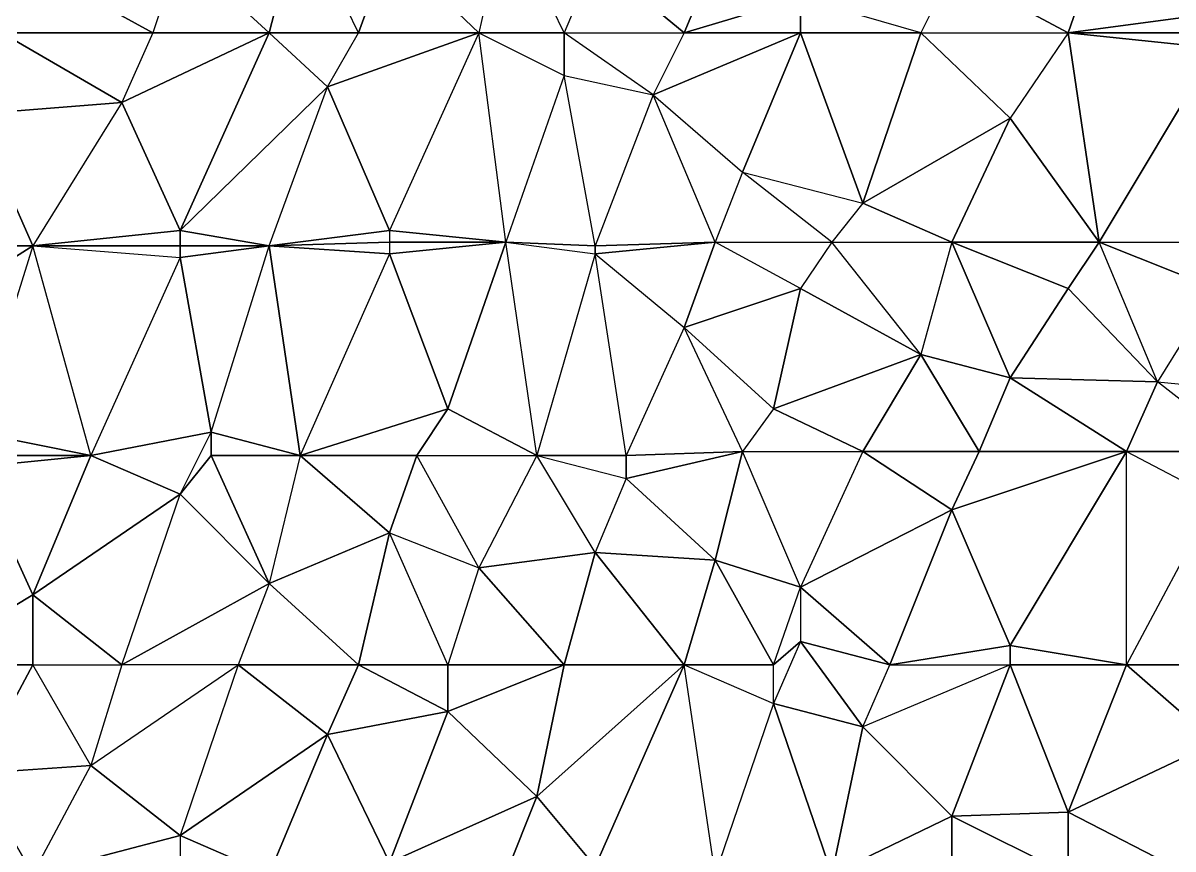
# Model space of a CAD drawing. Header units: metres. Extents: x 121.06818 to 121.07159, y 3.17836 to 3.18313.
# Drawn here: x 121.0706685 to 121.070965, y 3.1810825 to 3.1812955 of the extents above; entities that cross this region are included whole.
import ezdxf

# ---------------------------------------------------------------- set-up
doc = ezdxf.new("R2010")
doc.units = ezdxf.units.M

msp = doc.modelspace()

# ---------------------------------------------------------------- linework, layer by layer
at = {"layer": 'DELAUNEY15628', "color": 252}
msp.add_3dface([(121.070709, 3.181076, 0.01035), (121.070732, 3.181076, 0.01036), (121.070709, 3.181086, 0.01035)], dxfattribs=at)
at = {"layer": 'DELAUNEY15661', "color": 252}
msp.add_3dface([(121.070877, 3.181076, 0.01041), (121.070908, 3.181076, 0.01042), (121.070908, 3.181091, 0.01042)], dxfattribs=at)
at = {"layer": 'DELAUNEY15662', "color": 252}
msp.add_3dface([(121.070908, 3.181076, 0.01042), (121.070938, 3.181076, 0.01043), (121.070908, 3.181091, 0.01042)], dxfattribs=at)
at = {"layer": 'DELAUNEY15677', "color": 252}
msp.add_3dface([(121.070641, 3.181076, 0.01033), (121.070671, 3.181076, 0.01034), (121.070656, 3.181102, 0.01033)], dxfattribs=at)
at = {"layer": 'DELAUNEY15678', "color": 252}
msp.add_3dface([(121.070709, 3.181076, 0.01035), (121.070671, 3.181076, 0.01034), (121.070709, 3.181086, 0.01035)], dxfattribs=at)
at = {"layer": 'DELAUNEY15688', "color": 252}
msp.add_3dface([(121.070938, 3.181076, 0.01043), (121.070969, 3.181076, 0.01044), (121.070938, 3.181092, 0.01043)], dxfattribs=at)
at = {"layer": 'DELAUNEY15715', "color": 252}
msp.add_3dface([(121.070732, 3.181076, 0.01036), (121.070763, 3.181079, 0.01037), (121.070747, 3.181112, 0.01036)], dxfattribs=at)
at = {"layer": 'DELAUNEY15717', "color": 252}
msp.add_3dface([(121.070793, 3.181076, 0.01038), (121.070816, 3.181078, 0.01039), (121.070801, 3.181096, 0.01038)], dxfattribs=at)
at = {"layer": 'DELAUNEY15734', "color": 252}
msp.add_3dface([(121.070709, 3.181086, 0.01035), (121.070671, 3.181076, 0.01034), (121.070686, 3.181104, 0.01034)], dxfattribs=at)
at = {"layer": 'DELAUNEY15735', "color": 252}
msp.add_3dface([(121.070763, 3.181079, 0.01037), (121.070793, 3.181076, 0.01038), (121.070801, 3.181096, 0.01038)], dxfattribs=at)
at = {"layer": 'DELAUNEY15736', "color": 252}
msp.add_3dface([(121.070816, 3.181078, 0.01039), (121.070847, 3.181076, 0.0104), (121.070839, 3.18113, 0.01039)], dxfattribs=at)
at = {"layer": 'DELAUNEY15737', "color": 252}
msp.add_3dface([(121.070847, 3.181076, 0.0104), (121.070877, 3.181076, 0.01041), (121.070862, 3.18112, 0.0104)], dxfattribs=at)
at = {"layer": 'DELAUNEY15747', "color": 252}
msp.add_3dface([(121.070709, 3.181086, 0.01035), (121.070732, 3.181076, 0.01036), (121.070747, 3.181112, 0.01036)], dxfattribs=at)
at = {"layer": 'DELAUNEY15748', "color": 252}
msp.add_3dface([(121.070877, 3.181076, 0.01041), (121.070908, 3.181091, 0.01042), (121.070885, 3.181114, 0.01041)], dxfattribs=at)
at = {"layer": 'DELAUNEY15749', "color": 252}
msp.add_3dface([(121.070908, 3.181091, 0.01042), (121.070938, 3.181076, 0.01043), (121.070938, 3.181092, 0.01043)], dxfattribs=at)
at = {"layer": 'DELAUNEY15761', "color": 252}
msp.add_3dface([(121.070656, 3.181102, 0.01033), (121.070671, 3.181076, 0.01034), (121.070686, 3.181104, 0.01034)], dxfattribs=at)
at = {"layer": 'DELAUNEY15762', "color": 252}
msp.add_3dface([(121.070709, 3.181086, 0.01035), (121.070686, 3.181104, 0.01034), (121.070724, 3.18113, 0.01035)], dxfattribs=at)
at = {"layer": 'DELAUNEY15763', "color": 252}
msp.add_3dface([(121.070801, 3.181096, 0.01038), (121.070816, 3.181078, 0.01039), (121.070839, 3.18113, 0.01039)], dxfattribs=at)
at = {"layer": 'DELAUNEY15764', "color": 252}
msp.add_3dface([(121.070908, 3.181091, 0.01042), (121.070938, 3.181092, 0.01043), (121.070923, 3.18113, 0.01042)], dxfattribs=at)
at = {"layer": 'DELAUNEY15774', "color": 252}
msp.add_3dface([(121.070938, 3.181092, 0.01043), (121.070969, 3.181076, 0.01044), (121.070976, 3.18111, 0.01044)], dxfattribs=at)
at = {"layer": 'DELAUNEY15787', "color": 252}
msp.add_3dface([(121.070747, 3.181112, 0.01036), (121.070763, 3.181079, 0.01037), (121.070778, 3.181118, 0.01037)], dxfattribs=at)
at = {"layer": 'DELAUNEY15788', "color": 252}
msp.add_3dface([(121.070763, 3.181079, 0.01037), (121.070801, 3.181096, 0.01038), (121.070778, 3.181118, 0.01037)], dxfattribs=at)
at = {"layer": 'DELAUNEY15795', "color": 252}
msp.add_3dface([(121.070656, 3.181102, 0.01033), (121.070686, 3.181104, 0.01034), (121.070671, 3.18113, 0.01033)], dxfattribs=at)
at = {"layer": 'DELAUNEY15796', "color": 252}
msp.add_3dface([(121.070862, 3.18112, 0.0104), (121.070847, 3.181076, 0.0104), (121.070839, 3.18113, 0.01039)], dxfattribs=at)
at = {"layer": 'DELAUNEY15797', "color": 252}
msp.add_3dface([(121.070877, 3.181076, 0.01041), (121.070885, 3.181114, 0.01041), (121.070862, 3.18112, 0.0104)], dxfattribs=at)
at = {"layer": 'DELAUNEY15798', "color": 252}
msp.add_3dface([(121.070885, 3.181114, 0.01041), (121.070908, 3.181091, 0.01042), (121.070923, 3.18113, 0.01042)], dxfattribs=at)
at = {"layer": 'DELAUNEY15803', "color": 252}
msp.add_3dface([(121.070778, 3.181118, 0.01037), (121.070801, 3.181096, 0.01038), (121.070808, 3.18113, 0.01038)], dxfattribs=at)
at = {"layer": 'DELAUNEY15804', "color": 252}
msp.add_3dface([(121.070938, 3.181092, 0.01043), (121.070976, 3.18111, 0.01044), (121.070953, 3.18113, 0.01043)], dxfattribs=at)
at = {"layer": 'DELAUNEY15810', "color": 252}
msp.add_3dface([(121.070709, 3.181086, 0.01035), (121.070747, 3.181112, 0.01036), (121.070724, 3.18113, 0.01035)], dxfattribs=at)
at = {"layer": 'DELAUNEY15811', "color": 252}
msp.add_3dface([(121.070862, 3.18112, 0.0104), (121.070885, 3.181114, 0.01041), (121.070869, 3.181136, 0.0104)], dxfattribs=at)
at = {"layer": 'DELAUNEY15822', "color": 252}
msp.add_3dface([(121.070747, 3.181112, 0.01036), (121.070778, 3.181118, 0.01037), (121.070755, 3.18113, 0.01036)], dxfattribs=at)
at = {"layer": 'DELAUNEY15839', "color": 252}
msp.add_3dface([(121.070801, 3.181096, 0.01038), (121.070839, 3.18113, 0.01039), (121.070808, 3.18113, 0.01038)], dxfattribs=at)
at = {"layer": 'DELAUNEY15840', "color": 252}
msp.add_3dface([(121.070839, 3.18113, 0.01039), (121.070862, 3.18112, 0.0104), (121.070862, 3.18113, 0.0104)], dxfattribs=at)
at = {"layer": 'DELAUNEY15851', "color": 252}
msp.add_3dface([(121.070724, 3.18113, 0.01035), (121.070747, 3.181112, 0.01036), (121.070755, 3.18113, 0.01036)], dxfattribs=at)
at = {"layer": 'DELAUNEY15856', "color": 252}
msp.add_3dface([(121.070641, 3.18113, 0.01032), (121.070656, 3.181102, 0.01033), (121.070671, 3.18113, 0.01033)], dxfattribs=at)
at = {"layer": 'DELAUNEY15857', "color": 252}
msp.add_3dface([(121.070923, 3.18113, 0.01042), (121.070938, 3.181092, 0.01043), (121.070953, 3.18113, 0.01043)], dxfattribs=at)
at = {"layer": 'DELAUNEY15858', "color": 252}
msp.add_3dface([(121.070953, 3.18113, 0.01043), (121.070976, 3.18111, 0.01044), (121.070984, 3.18113, 0.01044)], dxfattribs=at)
at = {"layer": 'DELAUNEY15871', "color": 252}
msp.add_3dface([(121.070694, 3.18113, 0.01034), (121.070686, 3.181104, 0.01034), (121.070724, 3.18113, 0.01035)], dxfattribs=at)
at = {"layer": 'DELAUNEY15872', "color": 252}
msp.add_3dface([(121.070694, 3.18113, 0.01034), (121.070686, 3.181104, 0.01034), (121.070671, 3.18113, 0.01033)], dxfattribs=at)
at = {"layer": 'DELAUNEY15873', "color": 252}
msp.add_3dface([(121.070808, 3.18113, 0.01038), (121.070839, 3.18113, 0.01039), (121.070816, 3.181159, 0.01038)], dxfattribs=at)
at = {"layer": 'DELAUNEY15885', "color": 252}
msp.add_3dface([(121.070724, 3.18113, 0.01035), (121.070694, 3.18113, 0.01034), (121.070732, 3.181151, 0.01035)], dxfattribs=at)
at = {"layer": 'DELAUNEY15886', "color": 252}
msp.add_3dface([(121.070885, 3.181114, 0.01041), (121.070892, 3.18113, 0.01041), (121.070923, 3.18113, 0.01042)], dxfattribs=at)
at = {"layer": 'DELAUNEY15887', "color": 252}
msp.add_3dface([(121.070885, 3.181114, 0.01041), (121.070892, 3.18113, 0.01041), (121.070869, 3.181136, 0.0104)], dxfattribs=at)
at = {"layer": 'DELAUNEY15897', "color": 252}
msp.add_3dface([(121.070778, 3.181118, 0.01037), (121.070808, 3.18113, 0.01038), (121.070778, 3.18113, 0.01037)], dxfattribs=at)
at = {"layer": 'DELAUNEY15898', "color": 252}
msp.add_3dface([(121.070892, 3.18113, 0.01041), (121.070923, 3.18113, 0.01042), (121.070923, 3.181135, 0.01042)], dxfattribs=at)
at = {"layer": 'DELAUNEY15899', "color": 252}
msp.add_3dface([(121.070923, 3.18113, 0.01042), (121.070953, 3.18113, 0.01043), (121.070923, 3.181135, 0.01042)], dxfattribs=at)
at = {"layer": 'DELAUNEY15910', "color": 252}
msp.add_3dface([(121.070755, 3.18113, 0.01036), (121.070778, 3.181118, 0.01037), (121.070778, 3.18113, 0.01037)], dxfattribs=at)
at = {"layer": 'DELAUNEY15917', "color": 252}
msp.add_3dface([(121.070671, 3.18113, 0.01033), (121.070694, 3.18113, 0.01034), (121.070671, 3.181148, 0.01033)], dxfattribs=at)
at = {"layer": 'DELAUNEY15926', "color": 252}
msp.add_3dface([(121.070641, 3.18113, 0.01032), (121.070671, 3.18113, 0.01033), (121.070671, 3.181148, 0.01033)], dxfattribs=at)
at = {"layer": 'DELAUNEY15927', "color": 252}
msp.add_3dface([(121.070869, 3.181136, 0.0104), (121.070862, 3.18112, 0.0104), (121.070862, 3.18113, 0.0104)], dxfattribs=at)
at = {"layer": 'DELAUNEY15937', "color": 252}
msp.add_3dface([(121.070755, 3.18113, 0.01036), (121.070778, 3.18113, 0.01037), (121.070763, 3.181164, 0.01036)], dxfattribs=at)
at = {"layer": 'DELAUNEY15938', "color": 252}
msp.add_3dface([(121.070778, 3.18113, 0.01037), (121.070808, 3.18113, 0.01038), (121.070786, 3.181155, 0.01037)], dxfattribs=at)
at = {"layer": 'DELAUNEY15939', "color": 252}
msp.add_3dface([(121.070839, 3.18113, 0.01039), (121.070862, 3.18113, 0.0104), (121.070847, 3.181157, 0.01039)], dxfattribs=at)
at = {"layer": 'DELAUNEY15940', "color": 252}
msp.add_3dface([(121.070953, 3.18113, 0.01043), (121.070984, 3.18113, 0.01044), (121.070976, 3.181173, 0.01043)], dxfattribs=at)
at = {"layer": 'DELAUNEY15948', "color": 252}
msp.add_3dface([(121.070724, 3.18113, 0.01035), (121.070755, 3.18113, 0.01036), (121.070732, 3.181151, 0.01035)], dxfattribs=at)
at = {"layer": 'DELAUNEY15949', "color": 252}
msp.add_3dface([(121.070869, 3.181136, 0.0104), (121.070862, 3.18113, 0.0104), (121.070869, 3.18115, 0.0104)], dxfattribs=at)
at = {"layer": 'DELAUNEY15950', "color": 252}
msp.add_3dface([(121.070869, 3.181136, 0.0104), (121.070892, 3.18113, 0.01041), (121.070869, 3.18115, 0.0104)], dxfattribs=at)
at = {"layer": 'DELAUNEY15971', "color": 252}
msp.add_3dface([(121.070892, 3.18113, 0.01041), (121.070923, 3.181135, 0.01042), (121.070908, 3.18117, 0.01041)], dxfattribs=at)
at = {"layer": 'DELAUNEY15989', "color": 252}
msp.add_3dface([(121.070923, 3.181135, 0.01042), (121.070953, 3.18113, 0.01043), (121.070953, 3.181185, 0.01042)], dxfattribs=at)
at = {"layer": 'DELAUNEY16005', "color": 252}
msp.add_3dface([(121.070732, 3.181151, 0.01035), (121.070755, 3.18113, 0.01036), (121.070763, 3.181164, 0.01036)], dxfattribs=at)
at = {"layer": 'DELAUNEY16021', "color": 252}
msp.add_3dface([(121.070641, 3.18113, 0.01032), (121.070671, 3.181148, 0.01033), (121.070656, 3.181181, 0.01032)], dxfattribs=at)
at = {"layer": 'DELAUNEY16022', "color": 252}
msp.add_3dface([(121.070671, 3.181148, 0.01033), (121.070694, 3.18113, 0.01034), (121.070709, 3.181174, 0.01034)], dxfattribs=at)
at = {"layer": 'DELAUNEY16023', "color": 252}
msp.add_3dface([(121.070786, 3.181155, 0.01037), (121.070778, 3.18113, 0.01037), (121.070763, 3.181164, 0.01036)], dxfattribs=at)
at = {"layer": 'DELAUNEY16024', "color": 252}
msp.add_3dface([(121.070786, 3.181155, 0.01037), (121.070808, 3.18113, 0.01038), (121.070816, 3.181159, 0.01038)], dxfattribs=at)
at = {"layer": 'DELAUNEY16038', "color": 252}
msp.add_3dface([(121.070816, 3.181159, 0.01038), (121.070839, 3.18113, 0.01039), (121.070847, 3.181157, 0.01039)], dxfattribs=at)
at = {"layer": 'DELAUNEY16039', "color": 252}
msp.add_3dface([(121.070847, 3.181157, 0.01039), (121.070862, 3.18113, 0.0104), (121.070869, 3.18115, 0.0104)], dxfattribs=at)
at = {"layer": 'DELAUNEY16040', "color": 252}
msp.add_3dface([(121.070869, 3.18115, 0.0104), (121.070892, 3.18113, 0.01041), (121.070908, 3.18117, 0.01041)], dxfattribs=at)
at = {"layer": 'DELAUNEY16057', "color": 252}
msp.add_3dface([(121.070847, 3.181157, 0.01039), (121.070869, 3.18115, 0.0104), (121.070854, 3.181185, 0.01039)], dxfattribs=at)
at = {"layer": 'DELAUNEY16069', "color": 252}
msp.add_3dface([(121.070732, 3.181151, 0.01035), (121.070694, 3.18113, 0.01034), (121.070709, 3.181174, 0.01034)], dxfattribs=at)
at = {"layer": 'DELAUNEY16070', "color": 252}
msp.add_3dface([(121.070786, 3.181155, 0.01037), (121.070816, 3.181159, 0.01038), (121.070801, 3.181184, 0.01037)], dxfattribs=at)
at = {"layer": 'DELAUNEY16071', "color": 252}
msp.add_3dface([(121.070908, 3.18117, 0.01041), (121.070923, 3.181135, 0.01042), (121.070953, 3.181185, 0.01042)], dxfattribs=at)
at = {"layer": 'DELAUNEY16082', "color": 252}
msp.add_3dface([(121.070732, 3.181151, 0.01035), (121.070763, 3.181164, 0.01036), (121.07074, 3.181184, 0.01035)], dxfattribs=at)
at = {"layer": 'DELAUNEY16083', "color": 252}
msp.add_3dface([(121.070763, 3.181164, 0.01036), (121.070786, 3.181155, 0.01037), (121.07077, 3.181184, 0.01036)], dxfattribs=at)
at = {"layer": 'DELAUNEY16084', "color": 252}
msp.add_3dface([(121.070816, 3.181159, 0.01038), (121.070847, 3.181157, 0.01039), (121.070824, 3.181178, 0.01038)], dxfattribs=at)
at = {"layer": 'DELAUNEY16085', "color": 252}
msp.add_3dface([(121.070976, 3.181173, 0.01043), (121.070953, 3.18113, 0.01043), (121.070953, 3.181185, 0.01042)], dxfattribs=at)
at = {"layer": 'DELAUNEY16093', "color": 252}
msp.add_3dface([(121.070732, 3.181151, 0.01035), (121.070709, 3.181174, 0.01034), (121.070717, 3.181184, 0.01034)], dxfattribs=at)
at = {"layer": 'DELAUNEY16105', "color": 252}
msp.add_3dface([(121.070671, 3.181148, 0.01033), (121.070709, 3.181174, 0.01034), (121.070686, 3.181184, 0.01033)], dxfattribs=at)
at = {"layer": 'DELAUNEY16106', "color": 252}
msp.add_3dface([(121.070869, 3.18115, 0.0104), (121.070908, 3.18117, 0.01041), (121.070885, 3.181185, 0.0104)], dxfattribs=at)
at = {"layer": 'DELAUNEY16120', "color": 252}
msp.add_3dface([(121.070656, 3.181181, 0.01032), (121.070671, 3.181148, 0.01033), (121.070686, 3.181184, 0.01033)], dxfattribs=at)
at = {"layer": 'DELAUNEY16130', "color": 252}
msp.add_3dface([(121.070953, 3.181185, 0.01042), (121.070976, 3.181173, 0.01043), (121.070984, 3.181185, 0.01043)], dxfattribs=at)
at = {"layer": 'DELAUNEY16151', "color": 252}
msp.add_3dface([(121.070686, 3.181184, 0.01033), (121.070709, 3.181174, 0.01034), (121.070717, 3.18119, 0.01034)], dxfattribs=at)
at = {"layer": 'DELAUNEY16152', "color": 252}
msp.add_3dface([(121.070824, 3.181178, 0.01038), (121.070816, 3.181159, 0.01038), (121.070801, 3.181184, 0.01037)], dxfattribs=at)
at = {"layer": 'DELAUNEY16153', "color": 252}
msp.add_3dface([(121.070824, 3.181178, 0.01038), (121.070847, 3.181157, 0.01039), (121.070854, 3.181185, 0.01039)], dxfattribs=at)
at = {"layer": 'DELAUNEY16154', "color": 252}
msp.add_3dface([(121.070885, 3.181185, 0.0104), (121.070869, 3.18115, 0.0104), (121.070854, 3.181185, 0.01039)], dxfattribs=at)
at = {"layer": 'DELAUNEY16155', "color": 252}
msp.add_3dface([(121.070908, 3.18117, 0.01041), (121.070953, 3.181185, 0.01042), (121.070915, 3.181185, 0.01041)], dxfattribs=at)
at = {"layer": 'DELAUNEY16166', "color": 252}
msp.add_3dface([(121.07074, 3.181184, 0.01035), (121.070732, 3.181151, 0.01035), (121.070717, 3.181184, 0.01034)], dxfattribs=at)
at = {"layer": 'DELAUNEY16167', "color": 252}
msp.add_3dface([(121.070801, 3.181184, 0.01037), (121.070786, 3.181155, 0.01037), (121.07077, 3.181184, 0.01036)], dxfattribs=at)
at = {"layer": 'DELAUNEY16168', "color": 252}
msp.add_3dface([(121.070885, 3.181185, 0.0104), (121.070908, 3.18117, 0.01041), (121.070915, 3.181185, 0.01041)], dxfattribs=at)
at = {"layer": 'DELAUNEY16177', "color": 252}
msp.add_3dface([(121.070717, 3.181184, 0.01034), (121.070709, 3.181174, 0.01034), (121.070717, 3.18119, 0.01034)], dxfattribs=at)
at = {"layer": 'DELAUNEY16178', "color": 252}
msp.add_3dface([(121.07074, 3.181184, 0.01035), (121.070763, 3.181164, 0.01036), (121.07077, 3.181184, 0.01036)], dxfattribs=at)
at = {"layer": 'DELAUNEY16179', "color": 252}
msp.add_3dface([(121.070915, 3.181185, 0.01041), (121.070953, 3.181185, 0.01042), (121.070923, 3.181204, 0.01041)], dxfattribs=at)
at = {"layer": 'DELAUNEY16190', "color": 252}
msp.add_3dface([(121.070656, 3.181181, 0.01032), (121.070686, 3.181184, 0.01033), (121.070656, 3.181184, 0.01032)], dxfattribs=at)
at = {"layer": 'DELAUNEY16191', "color": 252}
msp.add_3dface([(121.07074, 3.181184, 0.01035), (121.070717, 3.181184, 0.01034), (121.070717, 3.18119, 0.01034)], dxfattribs=at)
at = {"layer": 'DELAUNEY16197', "color": 252}
msp.add_3dface([(121.070801, 3.181184, 0.01037), (121.070824, 3.181178, 0.01038), (121.070824, 3.181184, 0.01038)], dxfattribs=at)
at = {"layer": 'DELAUNEY16198', "color": 252}
msp.add_3dface([(121.070824, 3.181178, 0.01038), (121.070854, 3.181185, 0.01039), (121.070824, 3.181184, 0.01038)], dxfattribs=at)
at = {"layer": 'DELAUNEY16199', "color": 252}
msp.add_3dface([(121.070854, 3.181185, 0.01039), (121.070885, 3.181185, 0.0104), (121.070862, 3.181196, 0.01039)], dxfattribs=at)
at = {"layer": 'DELAUNEY16209', "color": 252}
msp.add_3dface([(121.07077, 3.181184, 0.01036), (121.070801, 3.181184, 0.01037), (121.070778, 3.181196, 0.01036)], dxfattribs=at)
at = {"layer": 'DELAUNEY16222', "color": 252}
msp.add_3dface([(121.07074, 3.181184, 0.01035), (121.07077, 3.181184, 0.01036), (121.070778, 3.181196, 0.01036)], dxfattribs=at)
at = {"layer": 'DELAUNEY16233', "color": 252}
msp.add_3dface([(121.070801, 3.181184, 0.01037), (121.070824, 3.181184, 0.01038), (121.070816, 3.181236, 0.01037)], dxfattribs=at)
at = {"layer": 'DELAUNEY16244', "color": 252}
msp.add_3dface([(121.070778, 3.181196, 0.01036), (121.070801, 3.181184, 0.01037), (121.070793, 3.181239, 0.01036)], dxfattribs=at)
at = {"layer": 'DELAUNEY16245', "color": 252}
msp.add_3dface([(121.070824, 3.181184, 0.01038), (121.070854, 3.181185, 0.01039), (121.070839, 3.181217, 0.01038)], dxfattribs=at)
at = {"layer": 'DELAUNEY16246', "color": 252}
msp.add_3dface([(121.070862, 3.181196, 0.01039), (121.070854, 3.181185, 0.01039), (121.070839, 3.181217, 0.01038)], dxfattribs=at)
at = {"layer": 'DELAUNEY16247', "color": 252}
msp.add_3dface([(121.070885, 3.181185, 0.0104), (121.070915, 3.181185, 0.01041), (121.0709, 3.18121, 0.0104)], dxfattribs=at)
at = {"layer": 'DELAUNEY16254', "color": 252}
msp.add_3dface([(121.070656, 3.181184, 0.01032), (121.070686, 3.181184, 0.01033), (121.070656, 3.18119, 0.01032)], dxfattribs=at)
at = {"layer": 'DELAUNEY16255', "color": 252}
msp.add_3dface([(121.070862, 3.181196, 0.01039), (121.070885, 3.181185, 0.0104), (121.0709, 3.18121, 0.0104)], dxfattribs=at)
at = {"layer": 'DELAUNEY16256', "color": 252}
msp.add_3dface([(121.070953, 3.181185, 0.01042), (121.070984, 3.181185, 0.01043), (121.070961, 3.181203, 0.01042)], dxfattribs=at)
at = {"layer": 'DELAUNEY16266', "color": 252}
msp.add_3dface([(121.070686, 3.181184, 0.01033), (121.070717, 3.18119, 0.01034), (121.070709, 3.181235, 0.01033)], dxfattribs=at)
at = {"layer": 'DELAUNEY16267', "color": 252}
msp.add_3dface([(121.070992, 3.1812, 0.01043), (121.070984, 3.181185, 0.01043), (121.070961, 3.181203, 0.01042)], dxfattribs=at)
at = {"layer": 'DELAUNEY16273', "color": 252}
msp.add_3dface([(121.070656, 3.18119, 0.01032), (121.070686, 3.181184, 0.01033), (121.070671, 3.181238, 0.01032)], dxfattribs=at)
at = {"layer": 'DELAUNEY16274', "color": 252}
msp.add_3dface([(121.07074, 3.181184, 0.01035), (121.070717, 3.18119, 0.01034), (121.070732, 3.181238, 0.01034)], dxfattribs=at)
at = {"layer": 'DELAUNEY16275', "color": 252}
msp.add_3dface([(121.070915, 3.181185, 0.01041), (121.070923, 3.181204, 0.01041), (121.0709, 3.18121, 0.0104)], dxfattribs=at)
at = {"layer": 'DELAUNEY16276', "color": 252}
msp.add_3dface([(121.070923, 3.181204, 0.01041), (121.070953, 3.181185, 0.01042), (121.070961, 3.181203, 0.01042)], dxfattribs=at)
at = {"layer": 'DELAUNEY16295', "color": 252}
msp.add_3dface([(121.070656, 3.18119, 0.01032), (121.070633, 3.181214, 0.01031), (121.070671, 3.181238, 0.01032)], dxfattribs=at)
at = {"layer": 'DELAUNEY16302', "color": 252}
msp.add_3dface([(121.070839, 3.181217, 0.01038), (121.070824, 3.181184, 0.01038), (121.070816, 3.181236, 0.01037)], dxfattribs=at)
at = {"layer": 'DELAUNEY16311', "color": 252}
msp.add_3dface([(121.0709, 3.18121, 0.0104), (121.070923, 3.181204, 0.01041), (121.070908, 3.181239, 0.0104)], dxfattribs=at)
at = {"layer": 'DELAUNEY16312', "color": 252}
msp.add_3dface([(121.070923, 3.181204, 0.01041), (121.070961, 3.181203, 0.01042), (121.070938, 3.181227, 0.01041)], dxfattribs=at)
at = {"layer": 'DELAUNEY16313', "color": 252}
msp.add_3dface([(121.070961, 3.181203, 0.01042), (121.070992, 3.1812, 0.01043), (121.070976, 3.181227, 0.01042)], dxfattribs=at)
at = {"layer": 'DELAUNEY16315', "color": 252}
msp.add_3dface([(121.07074, 3.181184, 0.01035), (121.070778, 3.181196, 0.01036), (121.070763, 3.181236, 0.01035)], dxfattribs=at)
at = {"layer": 'DELAUNEY16316', "color": 252}
msp.add_3dface([(121.070839, 3.181217, 0.01038), (121.070862, 3.181196, 0.01039), (121.070869, 3.181227, 0.01039)], dxfattribs=at)
at = {"layer": 'DELAUNEY16325', "color": 252}
msp.add_3dface([(121.070862, 3.181196, 0.01039), (121.0709, 3.18121, 0.0104), (121.070869, 3.181227, 0.01039)], dxfattribs=at)
at = {"layer": 'DELAUNEY16340', "color": 252}
msp.add_3dface([(121.070709, 3.181235, 0.01033), (121.070686, 3.181184, 0.01033), (121.070671, 3.181238, 0.01032)], dxfattribs=at)
at = {"layer": 'DELAUNEY16341', "color": 252}
msp.add_3dface([(121.070763, 3.181236, 0.01035), (121.07074, 3.181184, 0.01035), (121.070732, 3.181238, 0.01034)], dxfattribs=at)
at = {"layer": 'DELAUNEY16342', "color": 252}
msp.add_3dface([(121.070763, 3.181236, 0.01035), (121.070778, 3.181196, 0.01036), (121.070793, 3.181239, 0.01036)], dxfattribs=at)
at = {"layer": 'DELAUNEY16343', "color": 252}
msp.add_3dface([(121.070816, 3.181236, 0.01037), (121.070801, 3.181184, 0.01037), (121.070793, 3.181239, 0.01036)], dxfattribs=at)
at = {"layer": 'DELAUNEY16344', "color": 252}
msp.add_3dface([(121.070923, 3.181204, 0.01041), (121.070938, 3.181227, 0.01041), (121.070908, 3.181239, 0.0104)], dxfattribs=at)
at = {"layer": 'DELAUNEY16345', "color": 252}
msp.add_3dface([(121.070938, 3.181227, 0.01041), (121.070961, 3.181203, 0.01042), (121.070946, 3.181239, 0.01041)], dxfattribs=at)
at = {"layer": 'DELAUNEY16346', "color": 252}
msp.add_3dface([(121.070976, 3.181227, 0.01042), (121.070961, 3.181203, 0.01042), (121.070946, 3.181239, 0.01041)], dxfattribs=at)
at = {"layer": 'DELAUNEY16357', "color": 252}
msp.add_3dface([(121.070709, 3.181235, 0.01033), (121.070717, 3.18119, 0.01034), (121.070732, 3.181238, 0.01034)], dxfattribs=at)
at = {"layer": 'DELAUNEY16358', "color": 252}
msp.add_3dface([(121.070816, 3.181236, 0.01037), (121.070839, 3.181217, 0.01038), (121.070847, 3.181239, 0.01038)], dxfattribs=at)
at = {"layer": 'DELAUNEY16359', "color": 252}
msp.add_3dface([(121.070869, 3.181227, 0.01039), (121.0709, 3.18121, 0.0104), (121.070877, 3.181239, 0.01039)], dxfattribs=at)
at = {"layer": 'DELAUNEY16369', "color": 252}
msp.add_3dface([(121.070763, 3.181236, 0.01035), (121.070732, 3.181238, 0.01034), (121.070763, 3.181239, 0.01035)], dxfattribs=at)
at = {"layer": 'DELAUNEY16370', "color": 252}
msp.add_3dface([(121.070793, 3.181239, 0.01036), (121.070816, 3.181236, 0.01037), (121.070816, 3.181238, 0.01037)], dxfattribs=at)
at = {"layer": 'DELAUNEY16381', "color": 252}
msp.add_3dface([(121.070671, 3.181238, 0.01032), (121.070633, 3.181214, 0.01031), (121.070641, 3.181238, 0.01031)], dxfattribs=at)
at = {"layer": 'DELAUNEY16382', "color": 252}
msp.add_3dface([(121.070671, 3.181238, 0.01032), (121.070709, 3.181235, 0.01033), (121.070709, 3.181238, 0.01033)], dxfattribs=at)
at = {"layer": 'DELAUNEY16383', "color": 252}
msp.add_3dface([(121.070709, 3.181235, 0.01033), (121.070732, 3.181238, 0.01034), (121.070709, 3.181238, 0.01033)], dxfattribs=at)
at = {"layer": 'DELAUNEY16384', "color": 252}
msp.add_3dface([(121.070839, 3.181217, 0.01038), (121.070869, 3.181227, 0.01039), (121.070847, 3.181239, 0.01038)], dxfattribs=at)
at = {"layer": 'DELAUNEY16404', "color": 252}
msp.add_3dface([(121.070763, 3.181236, 0.01035), (121.070793, 3.181239, 0.01036), (121.070763, 3.181239, 0.01035)], dxfattribs=at)
at = {"layer": 'DELAUNEY16405', "color": 252}
msp.add_3dface([(121.070908, 3.181239, 0.0104), (121.0709, 3.18121, 0.0104), (121.070877, 3.181239, 0.01039)], dxfattribs=at)
at = {"layer": 'DELAUNEY16417', "color": 252}
msp.add_3dface([(121.070671, 3.181238, 0.01032), (121.070641, 3.181238, 0.01031), (121.070656, 3.181272, 0.01031)], dxfattribs=at)
at = {"layer": 'DELAUNEY16418', "color": 252}
msp.add_3dface([(121.070877, 3.181239, 0.01039), (121.070869, 3.181227, 0.01039), (121.070847, 3.181239, 0.01038)], dxfattribs=at)
at = {"layer": 'DELAUNEY16419', "color": 252}
msp.add_3dface([(121.070938, 3.181227, 0.01041), (121.070946, 3.181239, 0.01041), (121.070908, 3.181239, 0.0104)], dxfattribs=at)
at = {"layer": 'DELAUNEY16420', "color": 252}
msp.add_3dface([(121.070984, 3.181239, 0.01042), (121.070976, 3.181227, 0.01042), (121.070946, 3.181239, 0.01041)], dxfattribs=at)
at = {"layer": 'DELAUNEY16435', "color": 252}
msp.add_3dface([(121.070877, 3.181239, 0.01039), (121.070908, 3.181239, 0.0104), (121.070885, 3.181249, 0.01039)], dxfattribs=at)
at = {"layer": 'DELAUNEY16444', "color": 252}
msp.add_3dface([(121.070816, 3.181236, 0.01037), (121.070847, 3.181239, 0.01038), (121.070816, 3.181238, 0.01037)], dxfattribs=at)
at = {"layer": 'DELAUNEY16466', "color": 252}
msp.add_3dface([(121.070885, 3.181249, 0.01039), (121.070877, 3.181239, 0.01039), (121.070854, 3.181257, 0.01038)], dxfattribs=at)
at = {"layer": 'DELAUNEY16478', "color": 252}
msp.add_3dface([(121.070671, 3.181238, 0.01032), (121.070709, 3.181238, 0.01033), (121.070709, 3.181242, 0.01033)], dxfattribs=at)
at = {"layer": 'DELAUNEY16479', "color": 252}
msp.add_3dface([(121.070763, 3.181239, 0.01035), (121.070732, 3.181238, 0.01034), (121.070763, 3.181242, 0.01035)], dxfattribs=at)
at = {"layer": 'DELAUNEY16480', "color": 252}
msp.add_3dface([(121.070793, 3.181239, 0.01036), (121.070816, 3.181238, 0.01037), (121.070808, 3.181282, 0.01036)], dxfattribs=at)
at = {"layer": 'DELAUNEY16481', "color": 252}
msp.add_3dface([(121.070885, 3.181249, 0.01039), (121.070908, 3.181239, 0.0104), (121.070923, 3.181271, 0.0104)], dxfattribs=at)
at = {"layer": 'DELAUNEY16490', "color": 252}
msp.add_3dface([(121.070671, 3.181238, 0.01032), (121.070709, 3.181242, 0.01033), (121.070694, 3.181275, 0.01032)], dxfattribs=at)
at = {"layer": 'DELAUNEY16491', "color": 252}
msp.add_3dface([(121.070709, 3.181242, 0.01033), (121.070709, 3.181238, 0.01033), (121.070732, 3.181238, 0.01034)], dxfattribs=at)
at = {"layer": 'DELAUNEY16492', "color": 252}
msp.add_3dface([(121.070763, 3.181242, 0.01035), (121.070732, 3.181238, 0.01034), (121.070747, 3.181279, 0.01034)], dxfattribs=at)
at = {"layer": 'DELAUNEY16493', "color": 252}
msp.add_3dface([(121.070763, 3.181242, 0.01035), (121.070763, 3.181239, 0.01035), (121.070793, 3.181239, 0.01036)], dxfattribs=at)
at = {"layer": 'DELAUNEY16494', "color": 252}
msp.add_3dface([(121.070816, 3.181238, 0.01037), (121.070847, 3.181239, 0.01038), (121.070831, 3.181277, 0.01037)], dxfattribs=at)
at = {"layer": 'DELAUNEY16503', "color": 252}
msp.add_3dface([(121.070709, 3.181242, 0.01033), (121.070732, 3.181238, 0.01034), (121.070747, 3.181279, 0.01034)], dxfattribs=at)
at = {"layer": 'DELAUNEY16504', "color": 252}
msp.add_3dface([(121.070763, 3.181242, 0.01035), (121.070793, 3.181239, 0.01036), (121.070786, 3.181293, 0.01035)], dxfattribs=at)
at = {"layer": 'DELAUNEY16505', "color": 252}
msp.add_3dface([(121.070854, 3.181257, 0.01038), (121.070847, 3.181239, 0.01038), (121.070877, 3.181239, 0.01039)], dxfattribs=at)
at = {"layer": 'DELAUNEY16506', "color": 252}
msp.add_3dface([(121.070854, 3.181257, 0.01038), (121.070847, 3.181239, 0.01038), (121.070831, 3.181277, 0.01037)], dxfattribs=at)
at = {"layer": 'DELAUNEY16507', "color": 252}
msp.add_3dface([(121.070908, 3.181239, 0.0104), (121.070946, 3.181239, 0.01041), (121.070923, 3.181271, 0.0104)], dxfattribs=at)
at = {"layer": 'DELAUNEY16514', "color": 252}
msp.add_3dface([(121.070946, 3.181239, 0.01041), (121.070984, 3.181239, 0.01042), (121.070976, 3.181289, 0.01041)], dxfattribs=at)
at = {"layer": 'DELAUNEY16526', "color": 252}
msp.add_3dface([(121.070923, 3.181271, 0.0104), (121.070946, 3.181239, 0.01041), (121.070938, 3.181293, 0.0104)], dxfattribs=at)
at = {"layer": 'DELAUNEY16538', "color": 252}
msp.add_3dface([(121.070671, 3.181238, 0.01032), (121.070656, 3.181272, 0.01031), (121.070694, 3.181275, 0.01032)], dxfattribs=at)
at = {"layer": 'DELAUNEY16545', "color": 252}
msp.add_3dface([(121.070694, 3.181275, 0.01032), (121.070709, 3.181242, 0.01033), (121.070732, 3.181293, 0.01033)], dxfattribs=at)
at = {"layer": 'DELAUNEY16546', "color": 252}
msp.add_3dface([(121.070831, 3.181277, 0.01037), (121.070816, 3.181238, 0.01037), (121.070808, 3.181282, 0.01036)], dxfattribs=at)
at = {"layer": 'DELAUNEY16547', "color": 252}
msp.add_3dface([(121.070854, 3.181257, 0.01038), (121.070885, 3.181249, 0.01039), (121.070869, 3.181293, 0.01038)], dxfattribs=at)
at = {"layer": 'DELAUNEY16556', "color": 252}
msp.add_3dface([(121.070763, 3.181242, 0.01035), (121.070747, 3.181279, 0.01034), (121.070786, 3.181293, 0.01035)], dxfattribs=at)
at = {"layer": 'DELAUNEY16557', "color": 252}
msp.add_3dface([(121.070831, 3.181277, 0.01037), (121.070854, 3.181257, 0.01038), (121.070869, 3.181293, 0.01038)], dxfattribs=at)
at = {"layer": 'DELAUNEY16562', "color": 252}
msp.add_3dface([(121.070808, 3.181282, 0.01036), (121.070793, 3.181239, 0.01036), (121.070786, 3.181293, 0.01035)], dxfattribs=at)
at = {"layer": 'DELAUNEY16574', "color": 252}
msp.add_3dface([(121.070885, 3.181249, 0.01039), (121.070923, 3.181271, 0.0104), (121.0709, 3.181293, 0.01039)], dxfattribs=at)
at = {"layer": 'DELAUNEY16575', "color": 252}
msp.add_3dface([(121.070946, 3.181239, 0.01041), (121.070976, 3.181289, 0.01041), (121.070938, 3.181293, 0.0104)], dxfattribs=at)
at = {"layer": 'DELAUNEY16588', "color": 252}
msp.add_3dface([(121.070694, 3.181275, 0.01032), (121.070656, 3.181272, 0.01031), (121.070663, 3.181293, 0.01031)], dxfattribs=at)
at = {"layer": 'DELAUNEY16589', "color": 252}
msp.add_3dface([(121.070709, 3.181242, 0.01033), (121.070747, 3.181279, 0.01034), (121.070732, 3.181293, 0.01033)], dxfattribs=at)
at = {"layer": 'DELAUNEY16590', "color": 252}
msp.add_3dface([(121.070808, 3.181282, 0.01036), (121.070831, 3.181277, 0.01037), (121.070808, 3.181293, 0.01036)], dxfattribs=at)
at = {"layer": 'DELAUNEY16598', "color": 252}
msp.add_3dface([(121.070694, 3.181275, 0.01032), (121.070732, 3.181293, 0.01033), (121.070702, 3.181293, 0.01032)], dxfattribs=at)
at = {"layer": 'DELAUNEY16599', "color": 252}
msp.add_3dface([(121.070732, 3.181293, 0.01033), (121.070747, 3.181279, 0.01034), (121.070755, 3.181293, 0.01034)], dxfattribs=at)
at = {"layer": 'DELAUNEY16600', "color": 252}
msp.add_3dface([(121.070786, 3.181293, 0.01035), (121.070747, 3.181279, 0.01034), (121.070755, 3.181293, 0.01034)], dxfattribs=at)
at = {"layer": 'DELAUNEY16601', "color": 252}
msp.add_3dface([(121.070786, 3.181293, 0.01035), (121.070808, 3.181282, 0.01036), (121.070808, 3.181293, 0.01036)], dxfattribs=at)
at = {"layer": 'DELAUNEY16602', "color": 252}
msp.add_3dface([(121.070869, 3.181293, 0.01038), (121.070885, 3.181249, 0.01039), (121.0709, 3.181293, 0.01039)], dxfattribs=at)
at = {"layer": 'DELAUNEY16603', "color": 252}
msp.add_3dface([(121.070938, 3.181293, 0.0104), (121.070923, 3.181271, 0.0104), (121.0709, 3.181293, 0.01039)], dxfattribs=at)
at = {"layer": 'DELAUNEY16609', "color": 252}
msp.add_3dface([(121.070938, 3.181293, 0.0104), (121.070976, 3.181289, 0.01041), (121.070976, 3.181293, 0.01041)], dxfattribs=at)
at = {"layer": 'DELAUNEY16631', "color": 252}
msp.add_3dface([(121.070702, 3.181293, 0.01032), (121.070694, 3.181275, 0.01032), (121.070663, 3.181293, 0.01031)], dxfattribs=at)
at = {"layer": 'DELAUNEY16632', "color": 252}
msp.add_3dface([(121.070869, 3.181293, 0.01038), (121.0709, 3.181293, 0.01039), (121.070869, 3.181302, 0.01038)], dxfattribs=at)
at = {"layer": 'DELAUNEY16636', "color": 252}
msp.add_3dface([(121.070702, 3.181293, 0.01032), (121.070732, 3.181293, 0.01033), (121.070709, 3.181314, 0.01032)], dxfattribs=at)
at = {"layer": 'DELAUNEY16637', "color": 252}
msp.add_3dface([(121.070786, 3.181293, 0.01035), (121.070755, 3.181293, 0.01034), (121.070763, 3.181315, 0.01034)], dxfattribs=at)
at = {"layer": 'DELAUNEY16638', "color": 252}
msp.add_3dface([(121.070839, 3.181293, 0.01037), (121.070831, 3.181277, 0.01037), (121.070869, 3.181293, 0.01038)], dxfattribs=at)
at = {"layer": 'DELAUNEY16639', "color": 252}
msp.add_3dface([(121.070839, 3.181293, 0.01037), (121.070831, 3.181277, 0.01037), (121.070808, 3.181293, 0.01036)], dxfattribs=at)
at = {"layer": 'DELAUNEY16649', "color": 252}
msp.add_3dface([(121.070839, 3.181293, 0.01037), (121.070869, 3.181293, 0.01038), (121.070869, 3.181302, 0.01038)], dxfattribs=at)
at = {"layer": 'DELAUNEY16672', "color": 252}
msp.add_3dface([(121.070786, 3.181293, 0.01035), (121.070808, 3.181293, 0.01036), (121.070793, 3.181324, 0.01035)], dxfattribs=at)
at = {"layer": 'DELAUNEY16687', "color": 252}
msp.add_3dface([(121.070732, 3.181293, 0.01033), (121.070755, 3.181293, 0.01034), (121.07074, 3.181324, 0.01033)], dxfattribs=at)
at = {"layer": 'DELAUNEY16688', "color": 252}
msp.add_3dface([(121.070808, 3.181293, 0.01036), (121.070839, 3.181293, 0.01037), (121.070816, 3.181312, 0.01036)], dxfattribs=at)
at = {"layer": 'DELAUNEY16689', "color": 252}
msp.add_3dface([(121.0709, 3.181293, 0.01039), (121.070938, 3.181293, 0.0104), (121.070908, 3.181309, 0.01039)], dxfattribs=at)
at = {"layer": 'DELAUNEY16700', "color": 252}
msp.add_3dface([(121.070702, 3.181293, 0.01032), (121.070663, 3.181293, 0.01031), (121.070671, 3.18131, 0.01031)], dxfattribs=at)
at = {"layer": 'DELAUNEY16701', "color": 252}
msp.add_3dface([(121.070938, 3.181293, 0.0104), (121.070976, 3.181293, 0.01041), (121.070976, 3.181298, 0.01041)], dxfattribs=at)
at = {"layer": 'DELAUNEY16714', "color": 252}
msp.add_3dface([(121.070671, 3.18131, 0.01031), (121.070663, 3.181293, 0.01031), (121.070641, 3.181331, 0.0103)], dxfattribs=at)
at = {"layer": 'DELAUNEY16715', "color": 252}
msp.add_3dface([(121.070702, 3.181293, 0.01032), (121.070671, 3.18131, 0.01031), (121.070709, 3.181314, 0.01032)], dxfattribs=at)
at = {"layer": 'DELAUNEY16716', "color": 252}
msp.add_3dface([(121.070908, 3.181309, 0.01039), (121.0709, 3.181293, 0.01039), (121.070869, 3.181302, 0.01038)], dxfattribs=at)
at = {"layer": 'DELAUNEY16717', "color": 252}
msp.add_3dface([(121.070938, 3.181293, 0.0104), (121.070976, 3.181298, 0.01041), (121.070946, 3.181316, 0.0104)], dxfattribs=at)
at = {"layer": 'DELAUNEY16727', "color": 252}
msp.add_3dface([(121.070816, 3.181312, 0.01036), (121.070808, 3.181293, 0.01036), (121.070793, 3.181324, 0.01035)], dxfattribs=at)
at = {"layer": 'DELAUNEY16728', "color": 252}
msp.add_3dface([(121.070839, 3.181293, 0.01037), (121.070869, 3.181302, 0.01038), (121.070854, 3.181329, 0.01037)], dxfattribs=at)
at = {"layer": 'DELAUNEY16729', "color": 252}
msp.add_3dface([(121.070908, 3.181309, 0.01039), (121.070938, 3.181293, 0.0104), (121.070946, 3.181316, 0.0104)], dxfattribs=at)
at = {"layer": 'DELAUNEY16735', "color": 252}
msp.add_3dface([(121.070709, 3.181314, 0.01032), (121.070732, 3.181293, 0.01033), (121.07074, 3.181324, 0.01033)], dxfattribs=at)
at = {"layer": 'DELAUNEY16736', "color": 252}
msp.add_3dface([(121.070763, 3.181315, 0.01034), (121.070755, 3.181293, 0.01034), (121.07074, 3.181324, 0.01033)], dxfattribs=at)
at = {"layer": 'DELAUNEY16737', "color": 252}
msp.add_3dface([(121.070786, 3.181293, 0.01035), (121.070763, 3.181315, 0.01034), (121.070793, 3.181324, 0.01035)], dxfattribs=at)
at = {"layer": 'DELAUNEY16738', "color": 252}
msp.add_3dface([(121.070816, 3.181312, 0.01036), (121.070839, 3.181293, 0.01037), (121.070854, 3.181329, 0.01037)], dxfattribs=at)

doc.saveas('drawing.dxf')
